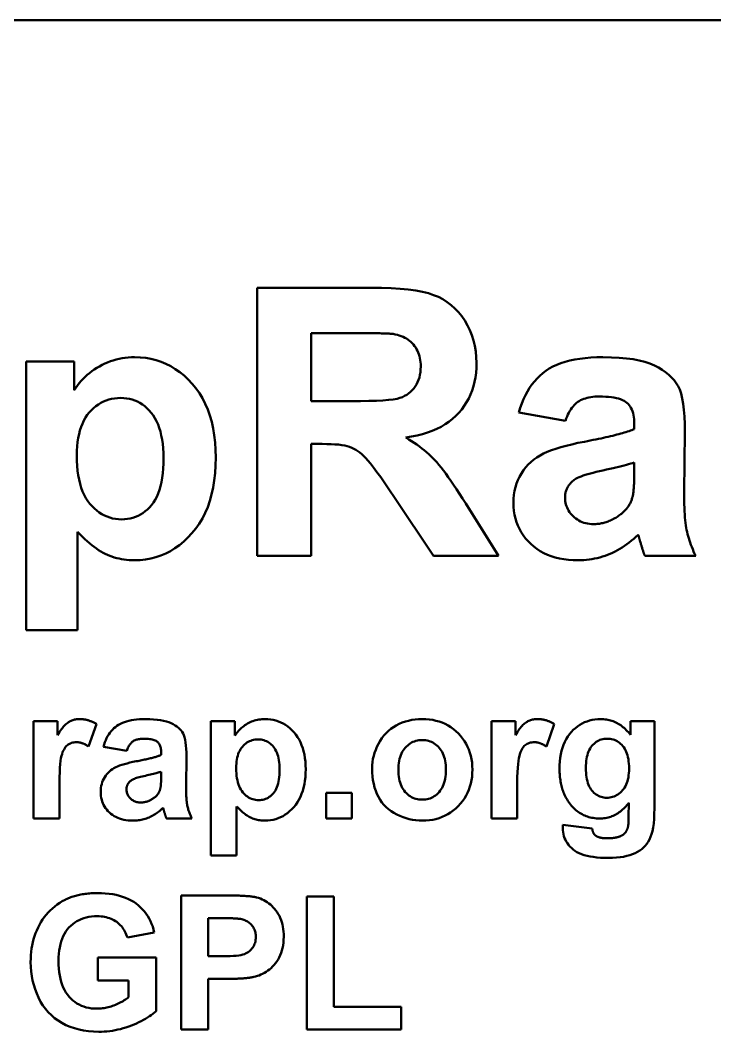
# Model space of a CAD drawing. Header units: millimetres. Extents: x -70 to 310, y -13 to 367.
# Drawn here: x 12.29 to 28.09, y 344.21 to 367.21 of the extents above; entities that cross this region are included whole.
import ezdxf

# ---------------------------------------------------------------- set-up
doc = ezdxf.new("R2010")
doc.units = ezdxf.units.MM
doc.layers.add('Visible (ISO)', color=7, linetype='Continuous', lineweight=50)

msp = doc.modelspace()

# ---------------------------------------------------------------- linework, layer by layer
at = {"layer": 'Visible (ISO)'}
for p, q in [((-49.588, 367.213), (288.755, 367.213)), ((17.675, 361.13), (20.269, 361.13)), ((17.675, 355.03), (17.675, 361.13)), ((19.87, 360.097), (18.907, 360.097)), ((18.907, 360.097), (18.907, 358.549)), ((12.421, 353.346), (12.421, 359.451)), ((12.421, 359.451), (13.514, 359.451)), ((13.514, 359.451), (13.514, 358.8)), ((18.907, 358.549), (19.818, 358.549)), ((24.691, 358.103), (23.631, 358.293)), ((26.258, 357.917), (26.258, 358.033)), ((27.411, 357.847), (27.392, 356.48)), ((18.907, 357.577), (18.907, 355.03)), ((19.158, 357.577), (18.907, 357.577)), ((26.258, 356.922), (26.258, 357.154)), ((21.692, 355.03), (20.804, 356.359)), ((22.422, 356.22), (23.166, 355.03)), ((13.593, 355.578), (13.593, 353.346)), ((18.907, 355.03), (17.675, 355.03)), ((23.166, 355.03), (21.692, 355.03)), ((27.657, 355.03), (26.5, 355.03)), ((13.593, 353.346), (12.421, 353.346)), ((12.591, 351.271), (13.135, 351.271)), ((12.591, 349.06), (12.591, 351.271)), ((13.135, 351.271), (13.135, 350.957)), ((16.624, 348.219), (16.624, 351.271)), ((16.624, 351.271), (17.171, 351.271)), ((17.171, 351.271), (17.171, 350.946)), ((23.008, 351.271), (23.552, 351.271)), ((23.008, 349.06), (23.008, 351.271)), ((23.552, 351.271), (23.552, 350.957)), ((26.169, 351.271), (26.716, 351.271)), ((26.169, 350.962), (26.169, 351.271)), ((26.716, 351.271), (26.716, 349.288)), ((14.021, 351.208), (13.842, 350.699)), ((24.438, 351.208), (24.259, 350.699)), ((14.709, 350.597), (14.179, 350.692)), ((15.492, 350.504), (15.492, 350.562)), ((16.069, 350.469), (16.059, 349.786)), ((15.492, 350.007), (15.492, 350.123)), ((13.177, 349.742), (13.177, 349.06)), ((23.594, 349.742), (23.594, 349.06)), ((19.244, 349.646), (19.83, 349.646)), ((19.244, 349.06), (19.244, 349.646)), ((19.83, 349.646), (19.83, 349.06)), ((17.21, 349.335), (17.21, 348.219)), ((26.13, 349.095), (26.132, 349.418)), ((13.177, 349.06), (12.591, 349.06)), ((16.192, 349.06), (15.613, 349.06)), ((19.83, 349.06), (19.244, 349.06)), ((23.594, 349.06), (23.008, 349.06)), ((24.633, 348.916), (25.3, 348.835)), ((17.21, 348.219), (16.624, 348.219)), ((15.945, 347.311), (16.933, 347.311)), ((15.945, 344.261), (15.945, 347.311)), ((18.805, 347.285), (19.421, 347.285)), ((18.805, 344.261), (18.805, 347.285)), ((19.421, 347.285), (19.421, 344.777)), ((16.859, 346.795), (16.562, 346.795)), ((16.562, 346.795), (16.562, 345.927)), ((15.336, 346.464), (14.725, 346.35)), ((14.049, 345.895), (15.376, 345.895)), ((14.049, 345.379), (14.049, 345.895)), ((15.376, 345.895), (15.376, 344.681)), ((16.562, 345.927), (16.899, 345.927)), ((14.753, 345.379), (14.049, 345.379)), ((14.753, 344.993), (14.753, 345.379)), ((16.562, 345.411), (16.562, 344.261)), ((16.964, 345.411), (16.562, 345.411)), ((19.421, 344.777), (20.953, 344.777)), ((20.953, 344.777), (20.953, 344.261)), ((16.562, 344.261), (15.945, 344.261)), ((20.953, 344.261), (18.805, 344.261))]:
    msp.add_line(p, q, dxfattribs=at)
at = {"layer": 'Visible (ISO)', "flags": 128}
for points in [[(20.269, 361.13), (20.506, 361.127), (20.726, 361.119), (20.929, 361.106), (21.116, 361.088), (21.285, 361.065), (21.438, 361.037), (21.573, 361.003), (21.692, 360.964), (21.8, 360.919), (21.902, 360.866), (21.999, 360.805), (22.09, 360.736), (22.176, 360.659), (22.257, 360.574), (22.332, 360.482), (22.401, 360.381), (22.464, 360.274), (22.518, 360.164), (22.564, 360.049), (22.602, 359.931), (22.631, 359.809), (22.652, 359.683), (22.664, 359.553), (22.669, 359.419)], [(20.772, 360.079), (20.758, 360.08), (20.742, 360.082), (20.724, 360.083), (20.704, 360.084), (20.682, 360.086), (20.658, 360.087), (20.631, 360.088), (20.603, 360.089), (20.573, 360.09), (20.54, 360.091), (20.506, 360.092), (20.469, 360.093), (20.431, 360.093), (20.39, 360.094), (20.347, 360.095), (20.302, 360.095), (20.256, 360.096), (20.207, 360.096), (20.156, 360.097), (20.103, 360.097), (20.047, 360.097), (19.99, 360.097), (19.931, 360.097), (19.87, 360.097)], [(21.399, 359.34), (21.398, 359.39), (21.395, 359.439), (21.389, 359.486), (21.381, 359.531), (21.371, 359.575), (21.358, 359.617), (21.343, 359.658), (21.326, 359.697), (21.306, 359.734), (21.285, 359.77), (21.261, 359.804), (21.234, 359.837), (21.206, 359.868), (21.175, 359.897), (21.143, 359.924), (21.109, 359.949), (21.074, 359.972), (21.036, 359.993), (20.997, 360.012), (20.955, 360.029), (20.912, 360.044), (20.867, 360.058), (20.82, 360.069), (20.772, 360.079)], [(13.514, 358.8), (13.551, 358.855), (13.589, 358.908), (13.63, 358.96), (13.673, 359.009), (13.718, 359.057), (13.764, 359.103), (13.813, 359.147), (13.864, 359.19), (13.917, 359.23), (13.972, 359.269), (14.029, 359.306), (14.088, 359.342), (14.149, 359.375), (14.21, 359.405), (14.273, 359.432), (14.337, 359.457), (14.402, 359.478), (14.469, 359.497), (14.536, 359.513), (14.605, 359.526), (14.674, 359.536), (14.745, 359.543), (14.817, 359.547), (14.89, 359.549)], [(14.89, 359.549), (15.017, 359.545), (15.141, 359.532), (15.261, 359.511), (15.379, 359.482), (15.492, 359.444), (15.603, 359.398), (15.711, 359.344), (15.815, 359.281), (15.916, 359.21), (16.013, 359.131), (16.108, 359.043), (16.199, 358.947), (16.285, 358.843), (16.363, 358.733), (16.434, 358.616), (16.497, 358.492), (16.553, 358.362), (16.602, 358.225), (16.643, 358.082), (16.676, 357.932), (16.702, 357.775), (16.721, 357.612), (16.732, 357.442), (16.736, 357.266)], [(23.631, 358.293), (23.663, 358.398), (23.698, 358.498), (23.738, 358.593), (23.78, 358.684), (23.826, 358.77), (23.876, 358.851), (23.929, 358.928), (23.986, 359), (24.047, 359.068), (24.111, 359.13), (24.178, 359.188), (24.249, 359.242), (24.325, 359.291), (24.407, 359.336), (24.494, 359.376), (24.588, 359.412), (24.687, 359.444), (24.792, 359.472), (24.903, 359.495), (25.02, 359.515), (25.143, 359.53), (25.272, 359.54), (25.406, 359.547), (25.546, 359.549)], [(25.546, 359.549), (25.737, 359.546), (25.914, 359.537), (26.079, 359.523), (26.232, 359.502), (26.372, 359.476), (26.499, 359.444), (26.614, 359.406), (26.716, 359.363), (26.808, 359.315), (26.893, 359.264), (26.971, 359.21), (27.042, 359.152), (27.106, 359.092), (27.163, 359.029), (27.213, 358.963), (27.255, 358.893), (27.292, 358.815), (27.323, 358.721), (27.35, 358.613), (27.372, 358.49), (27.389, 358.352), (27.401, 358.198), (27.408, 358.03), (27.411, 357.847)], [(19.818, 358.549), (20.03, 358.55), (20.221, 358.554), (20.391, 358.56), (20.54, 358.568), (20.668, 358.578), (20.775, 358.591), (20.862, 358.606), (20.927, 358.624), (20.981, 358.644), (21.032, 358.668), (21.08, 358.695), (21.124, 358.725), (21.166, 358.759), (21.205, 358.797), (21.241, 358.837), (21.274, 358.882), (21.303, 358.929), (21.329, 358.979), (21.35, 359.032), (21.368, 359.088), (21.382, 359.147), (21.391, 359.208), (21.397, 359.272), (21.399, 359.34)], [(22.669, 359.419), (22.666, 359.306), (22.657, 359.197), (22.643, 359.092), (22.624, 358.989), (22.599, 358.89), (22.568, 358.794), (22.532, 358.701), (22.49, 358.612), (22.442, 358.525), (22.389, 358.443), (22.331, 358.363), (22.266, 358.286), (22.197, 358.214), (22.121, 358.146), (22.04, 358.083), (21.954, 358.024), (21.861, 357.97), (21.764, 357.921), (21.66, 357.876), (21.551, 357.836), (21.437, 357.8), (21.317, 357.77), (21.191, 357.743), (21.06, 357.722)], [(25.463, 358.656), (25.412, 358.655), (25.363, 358.653), (25.315, 358.648), (25.27, 358.642), (25.227, 358.635), (25.185, 358.625), (25.145, 358.614), (25.107, 358.601), (25.071, 358.587), (25.037, 358.57), (25.005, 358.553), (24.975, 358.533), (24.946, 358.511), (24.918, 358.487), (24.891, 358.46), (24.865, 358.43), (24.839, 358.398), (24.815, 358.364), (24.792, 358.327), (24.77, 358.287), (24.749, 358.245), (24.729, 358.2), (24.709, 358.153), (24.691, 358.103)], [(26.258, 358.033), (26.257, 358.088), (26.253, 358.139), (26.247, 358.188), (26.239, 358.235), (26.229, 358.279), (26.216, 358.32), (26.201, 358.359), (26.183, 358.395), (26.164, 358.428), (26.142, 358.459), (26.117, 358.487), (26.09, 358.512), (26.061, 358.535), (26.027, 358.556), (25.988, 358.575), (25.946, 358.592), (25.9, 358.607), (25.85, 358.62), (25.796, 358.631), (25.737, 358.64), (25.675, 358.647), (25.608, 358.652), (25.537, 358.655), (25.463, 358.656)], [(14.574, 358.624), (14.503, 358.621), (14.434, 358.614), (14.367, 358.603), (14.302, 358.587), (14.239, 358.566), (14.179, 358.541), (14.12, 358.511), (14.064, 358.477), (14.009, 358.438), (13.957, 358.394), (13.906, 358.346), (13.858, 358.293), (13.813, 358.236), (13.771, 358.175), (13.734, 358.109), (13.7, 358.038), (13.671, 357.963), (13.645, 357.884), (13.624, 357.801), (13.606, 357.713), (13.592, 357.62), (13.582, 357.524), (13.576, 357.423), (13.574, 357.317)], [(15.546, 357.257), (15.544, 357.37), (15.538, 357.478), (15.528, 357.581), (15.515, 357.679), (15.497, 357.772), (15.476, 357.86), (15.451, 357.944), (15.422, 358.022), (15.389, 358.096), (15.352, 358.164), (15.311, 358.228), (15.267, 358.286), (15.219, 358.34), (15.17, 358.389), (15.119, 358.434), (15.066, 358.474), (15.011, 358.509), (14.954, 358.539), (14.895, 358.565), (14.835, 358.586), (14.772, 358.602), (14.708, 358.614), (14.642, 358.621), (14.574, 358.624)], [(21.06, 357.722), (21.125, 357.682), (21.189, 357.643), (21.251, 357.602), (21.311, 357.561), (21.369, 357.52), (21.425, 357.477), (21.479, 357.434), (21.531, 357.391), (21.581, 357.347), (21.629, 357.302), (21.676, 357.256), (21.72, 357.21), (21.765, 357.161), (21.812, 357.105), (21.862, 357.044), (21.914, 356.976), (21.968, 356.903), (22.026, 356.823), (22.085, 356.737), (22.148, 356.646), (22.213, 356.548), (22.28, 356.445), (22.35, 356.335), (22.422, 356.22)], [(25.123, 357.629), (25.191, 357.641), (25.256, 357.654), (25.32, 357.667), (25.382, 357.679), (25.443, 357.692), (25.501, 357.704), (25.558, 357.716), (25.613, 357.729), (25.666, 357.741), (25.718, 357.753), (25.768, 357.765), (25.816, 357.777), (25.863, 357.789), (25.907, 357.801), (25.95, 357.813), (25.991, 357.825), (26.031, 357.837), (26.068, 357.848), (26.104, 357.86), (26.138, 357.871), (26.171, 357.883), (26.202, 357.894), (26.231, 357.906), (26.258, 357.917)], [(20.804, 356.359), (20.689, 356.529), (20.584, 356.682), (20.488, 356.819), (20.401, 356.939), (20.324, 357.043), (20.257, 357.131), (20.199, 357.202), (20.151, 357.257), (20.107, 357.301), (20.062, 357.342), (20.017, 357.379), (19.971, 357.413), (19.925, 357.443), (19.878, 357.469), (19.83, 357.491), (19.781, 357.51), (19.729, 357.526), (19.669, 357.539), (19.602, 357.551), (19.528, 357.561), (19.446, 357.568), (19.358, 357.573), (19.262, 357.576), (19.158, 357.577)], [(23.51, 356.238), (23.513, 356.331), (23.521, 356.421), (23.535, 356.509), (23.555, 356.594), (23.58, 356.676), (23.611, 356.756), (23.647, 356.833), (23.689, 356.908), (23.736, 356.979), (23.788, 357.046), (23.844, 357.108), (23.904, 357.166), (23.969, 357.22), (24.039, 357.27), (24.113, 357.315), (24.191, 357.357), (24.276, 357.395), (24.371, 357.432), (24.474, 357.468), (24.586, 357.502), (24.707, 357.536), (24.837, 357.568), (24.976, 357.599), (25.123, 357.629)], [(13.574, 357.317), (13.576, 357.196), (13.583, 357.08), (13.593, 356.969), (13.607, 356.864), (13.626, 356.765), (13.649, 356.67), (13.676, 356.581), (13.707, 356.498), (13.742, 356.42), (13.781, 356.347), (13.824, 356.279), (13.872, 356.217), (13.922, 356.161), (13.975, 356.109), (14.028, 356.062), (14.084, 356.02), (14.142, 355.983), (14.201, 355.951), (14.262, 355.924), (14.324, 355.901), (14.389, 355.884), (14.455, 355.872), (14.523, 355.864), (14.593, 355.862)], [(14.593, 355.862), (14.66, 355.864), (14.725, 355.871), (14.789, 355.882), (14.85, 355.898), (14.91, 355.918), (14.967, 355.943), (15.023, 355.973), (15.077, 356.006), (15.129, 356.045), (15.179, 356.088), (15.227, 356.135), (15.274, 356.187), (15.317, 356.244), (15.357, 356.307), (15.393, 356.376), (15.425, 356.451), (15.453, 356.531), (15.478, 356.617), (15.498, 356.709), (15.515, 356.807), (15.529, 356.911), (15.538, 357.02), (15.544, 357.136), (15.546, 357.257)], [(16.736, 357.266), (16.732, 357.085), (16.721, 356.911), (16.702, 356.743), (16.676, 356.583), (16.642, 356.429), (16.6, 356.283), (16.552, 356.143), (16.495, 356.01), (16.431, 355.883), (16.36, 355.764), (16.281, 355.651), (16.194, 355.546), (16.102, 355.448), (16.007, 355.358), (15.909, 355.277), (15.808, 355.205), (15.704, 355.141), (15.596, 355.085), (15.486, 355.038), (15.372, 355), (15.255, 354.97), (15.135, 354.949), (15.012, 354.936), (14.885, 354.932)], [(26.258, 357.154), (26.219, 357.142), (26.176, 357.129), (26.13, 357.115), (26.08, 357.101), (26.026, 357.087), (25.968, 357.072), (25.907, 357.057), (25.842, 357.042), (25.774, 357.026), (25.702, 357.009), (25.626, 356.993), (25.546, 356.975), (25.467, 356.958), (25.393, 356.941), (25.324, 356.923), (25.259, 356.906), (25.199, 356.889), (25.143, 356.872), (25.092, 356.856), (25.046, 356.839), (25.005, 356.822), (24.969, 356.806), (24.937, 356.789), (24.91, 356.773)], [(26.211, 356.35), (26.215, 356.363), (26.219, 356.377), (26.222, 356.391), (26.226, 356.407), (26.229, 356.424), (26.232, 356.441), (26.235, 356.46), (26.237, 356.48), (26.24, 356.5), (26.242, 356.522), (26.244, 356.544), (26.246, 356.567), (26.248, 356.592), (26.25, 356.617), (26.251, 356.643), (26.253, 356.67), (26.254, 356.698), (26.255, 356.727), (26.256, 356.757), (26.257, 356.788), (26.257, 356.82), (26.258, 356.853), (26.258, 356.887), (26.258, 356.922)], [(24.91, 356.773), (24.891, 356.759), (24.873, 356.745), (24.856, 356.731), (24.84, 356.716), (24.824, 356.701), (24.81, 356.686), (24.796, 356.671), (24.783, 356.655), (24.771, 356.639), (24.759, 356.622), (24.749, 356.605), (24.739, 356.588), (24.73, 356.571), (24.721, 356.553), (24.714, 356.535), (24.707, 356.517), (24.701, 356.498), (24.696, 356.479), (24.692, 356.46), (24.688, 356.44), (24.685, 356.421), (24.683, 356.4), (24.682, 356.38), (24.682, 356.359)], [(24.682, 356.359), (24.683, 356.319), (24.687, 356.279), (24.693, 356.24), (24.702, 356.202), (24.714, 356.166), (24.728, 356.13), (24.744, 356.095), (24.763, 356.061), (24.785, 356.028), (24.809, 355.995), (24.836, 355.964), (24.865, 355.934), (24.897, 355.905), (24.929, 355.879), (24.963, 355.856), (24.999, 355.834), (25.036, 355.816), (25.074, 355.8), (25.114, 355.786), (25.155, 355.775), (25.197, 355.766), (25.241, 355.76), (25.286, 355.756), (25.333, 355.755)], [(25.932, 355.964), (25.95, 355.977), (25.967, 355.991), (25.984, 356.005), (26, 356.019), (26.015, 356.033), (26.03, 356.047), (26.044, 356.062), (26.058, 356.077), (26.072, 356.092), (26.085, 356.108), (26.097, 356.124), (26.109, 356.14), (26.12, 356.156), (26.131, 356.172), (26.142, 356.189), (26.151, 356.206), (26.161, 356.223), (26.169, 356.24), (26.178, 356.258), (26.186, 356.276), (26.193, 356.294), (26.199, 356.312), (26.206, 356.331), (26.211, 356.35)], [(27.392, 356.48), (27.393, 356.385), (27.394, 356.295), (27.396, 356.209), (27.398, 356.127), (27.402, 356.049), (27.406, 355.975), (27.411, 355.906), (27.417, 355.841), (27.424, 355.78), (27.431, 355.723), (27.439, 355.671), (27.448, 355.622), (27.458, 355.576), (27.469, 355.529), (27.482, 355.482), (27.496, 355.434), (27.512, 355.385), (27.528, 355.336), (27.546, 355.286), (27.566, 355.236), (27.587, 355.185), (27.609, 355.134), (27.632, 355.082), (27.657, 355.03)], [(24.979, 354.932), (24.867, 354.934), (24.759, 354.942), (24.656, 354.955), (24.556, 354.973), (24.46, 354.996), (24.368, 355.024), (24.281, 355.058), (24.197, 355.096), (24.118, 355.14), (24.042, 355.189), (23.97, 355.242), (23.903, 355.302), (23.84, 355.365), (23.783, 355.43), (23.731, 355.499), (23.685, 355.57), (23.644, 355.644), (23.608, 355.721), (23.578, 355.8), (23.554, 355.882), (23.535, 355.967), (23.521, 356.055), (23.513, 356.145), (23.51, 356.238)], [(25.333, 355.755), (25.359, 355.755), (25.385, 355.756), (25.411, 355.758), (25.437, 355.761), (25.463, 355.764), (25.489, 355.768), (25.514, 355.773), (25.54, 355.778), (25.565, 355.784), (25.59, 355.791), (25.616, 355.799), (25.641, 355.807), (25.666, 355.816), (25.69, 355.826), (25.715, 355.837), (25.74, 355.848), (25.764, 355.86), (25.789, 355.873), (25.813, 355.886), (25.837, 355.9), (25.861, 355.915), (25.885, 355.931), (25.909, 355.947), (25.932, 355.964)], [(14.885, 354.932), (14.825, 354.933), (14.765, 354.936), (14.706, 354.941), (14.648, 354.948), (14.591, 354.957), (14.536, 354.969), (14.481, 354.982), (14.427, 354.997), (14.374, 355.014), (14.322, 355.034), (14.271, 355.055), (14.221, 355.078), (14.171, 355.104), (14.12, 355.133), (14.07, 355.165), (14.019, 355.199), (13.967, 355.236), (13.915, 355.277), (13.862, 355.32), (13.809, 355.366), (13.756, 355.414), (13.702, 355.466), (13.648, 355.521), (13.593, 355.578)], [(26.346, 355.513), (26.296, 355.466), (26.246, 355.421), (26.195, 355.378), (26.143, 355.337), (26.091, 355.297), (26.038, 355.26), (25.984, 355.225), (25.93, 355.192), (25.875, 355.16), (25.82, 355.131), (25.764, 355.104), (25.707, 355.078), (25.65, 355.055), (25.592, 355.034), (25.533, 355.014), (25.474, 354.997), (25.414, 354.982), (25.354, 354.969), (25.293, 354.957), (25.232, 354.948), (25.169, 354.941), (25.107, 354.936), (25.043, 354.933), (24.979, 354.932)], [(26.388, 355.374), (26.386, 355.382), (26.383, 355.391), (26.381, 355.399), (26.379, 355.407), (26.377, 355.415), (26.375, 355.422), (26.373, 355.43), (26.371, 355.437), (26.369, 355.443), (26.367, 355.45), (26.365, 355.456), (26.364, 355.462), (26.362, 355.468), (26.36, 355.473), (26.359, 355.478), (26.357, 355.483), (26.355, 355.488), (26.354, 355.492), (26.353, 355.496), (26.351, 355.5), (26.35, 355.504), (26.349, 355.507), (26.347, 355.51), (26.346, 355.513)], [(26.5, 355.03), (26.496, 355.039), (26.492, 355.05), (26.488, 355.06), (26.484, 355.071), (26.479, 355.083), (26.475, 355.095), (26.471, 355.107), (26.467, 355.119), (26.462, 355.132), (26.458, 355.146), (26.453, 355.16), (26.448, 355.174), (26.444, 355.188), (26.439, 355.203), (26.434, 355.218), (26.429, 355.234), (26.424, 355.25), (26.419, 355.267), (26.414, 355.283), (26.409, 355.301), (26.404, 355.318), (26.399, 355.336), (26.393, 355.355), (26.388, 355.374)], [(13.135, 350.957), (13.158, 350.993), (13.181, 351.027), (13.203, 351.059), (13.225, 351.089), (13.246, 351.117), (13.267, 351.142), (13.288, 351.166), (13.308, 351.187), (13.328, 351.206), (13.347, 351.223), (13.366, 351.238), (13.385, 351.25), (13.403, 351.261), (13.423, 351.272), (13.442, 351.281), (13.462, 351.289), (13.482, 351.296), (13.503, 351.303), (13.524, 351.308), (13.546, 351.312), (13.568, 351.316), (13.591, 351.318), (13.614, 351.32), (13.637, 351.32)], [(13.637, 351.32), (13.654, 351.32), (13.67, 351.319), (13.687, 351.318), (13.703, 351.317), (13.72, 351.315), (13.736, 351.313), (13.752, 351.311), (13.769, 351.308), (13.785, 351.304), (13.801, 351.301), (13.817, 351.297), (13.833, 351.292), (13.849, 351.287), (13.865, 351.282), (13.881, 351.276), (13.896, 351.27), (13.912, 351.264), (13.928, 351.257), (13.943, 351.25), (13.959, 351.243), (13.974, 351.235), (13.99, 351.226), (14.005, 351.218), (14.021, 351.208)], [(14.179, 350.692), (14.195, 350.745), (14.212, 350.795), (14.232, 350.842), (14.253, 350.888), (14.276, 350.931), (14.301, 350.971), (14.328, 351.01), (14.356, 351.046), (14.387, 351.079), (14.419, 351.111), (14.452, 351.14), (14.488, 351.167), (14.526, 351.191), (14.567, 351.213), (14.61, 351.234), (14.657, 351.252), (14.707, 351.268), (14.759, 351.282), (14.815, 351.293), (14.873, 351.303), (14.935, 351.31), (14.999, 351.316), (15.066, 351.319), (15.136, 351.32)], [(15.136, 351.32), (15.232, 351.319), (15.32, 351.314), (15.403, 351.307), (15.479, 351.297), (15.549, 351.284), (15.613, 351.268), (15.67, 351.249), (15.721, 351.227), (15.767, 351.203), (15.81, 351.177), (15.849, 351.15), (15.884, 351.122), (15.916, 351.092), (15.945, 351.06), (15.97, 351.027), (15.991, 350.992), (16.009, 350.953), (16.025, 350.906), (16.038, 350.852), (16.049, 350.791), (16.058, 350.721), (16.064, 350.645), (16.067, 350.561), (16.069, 350.469)], [(17.171, 350.946), (17.189, 350.973), (17.208, 351), (17.229, 351.025), (17.25, 351.05), (17.272, 351.074), (17.296, 351.097), (17.32, 351.119), (17.346, 351.14), (17.372, 351.161), (17.4, 351.18), (17.428, 351.199), (17.458, 351.217), (17.488, 351.233), (17.519, 351.248), (17.55, 351.262), (17.582, 351.274), (17.615, 351.285), (17.648, 351.294), (17.682, 351.302), (17.716, 351.308), (17.751, 351.314), (17.786, 351.317), (17.822, 351.319), (17.859, 351.32)], [(17.859, 351.32), (17.922, 351.318), (17.984, 351.312), (18.044, 351.301), (18.103, 351.287), (18.16, 351.268), (18.215, 351.245), (18.269, 351.218), (18.321, 351.186), (18.372, 351.151), (18.42, 351.111), (18.468, 351.067), (18.513, 351.019), (18.556, 350.967), (18.595, 350.912), (18.631, 350.854), (18.662, 350.792), (18.69, 350.727), (18.714, 350.658), (18.735, 350.587), (18.752, 350.512), (18.765, 350.433), (18.774, 350.352), (18.78, 350.267), (18.782, 350.179)], [(20.293, 350.197), (20.295, 350.27), (20.302, 350.341), (20.313, 350.413), (20.329, 350.483), (20.349, 350.554), (20.374, 350.623), (20.403, 350.692), (20.437, 350.761), (20.475, 350.827), (20.516, 350.889), (20.562, 350.947), (20.611, 351.002), (20.663, 351.052), (20.72, 351.097), (20.78, 351.139), (20.844, 351.177), (20.91, 351.211), (20.979, 351.24), (21.049, 351.264), (21.122, 351.284), (21.196, 351.3), (21.273, 351.311), (21.351, 351.318), (21.432, 351.32)], [(21.432, 351.32), (21.514, 351.318), (21.594, 351.311), (21.671, 351.3), (21.746, 351.284), (21.819, 351.263), (21.889, 351.239), (21.956, 351.209), (22.021, 351.175), (22.083, 351.137), (22.143, 351.094), (22.2, 351.047), (22.255, 350.995), (22.306, 350.939), (22.353, 350.881), (22.395, 350.821), (22.433, 350.758), (22.466, 350.693), (22.495, 350.626), (22.52, 350.556), (22.54, 350.484), (22.555, 350.41), (22.567, 350.333), (22.573, 350.253), (22.576, 350.172)], [(23.552, 350.957), (23.575, 350.993), (23.598, 351.027), (23.62, 351.059), (23.642, 351.089), (23.663, 351.117), (23.684, 351.142), (23.705, 351.166), (23.725, 351.187), (23.745, 351.206), (23.764, 351.223), (23.783, 351.238), (23.802, 351.25), (23.82, 351.261), (23.839, 351.272), (23.859, 351.281), (23.879, 351.289), (23.899, 351.296), (23.92, 351.303), (23.941, 351.308), (23.963, 351.312), (23.985, 351.316), (24.008, 351.318), (24.031, 351.32), (24.054, 351.32)], [(24.054, 351.32), (24.071, 351.32), (24.087, 351.319), (24.104, 351.318), (24.12, 351.317), (24.137, 351.315), (24.153, 351.313), (24.169, 351.311), (24.185, 351.308), (24.202, 351.304), (24.218, 351.301), (24.234, 351.297), (24.25, 351.292), (24.266, 351.287), (24.282, 351.282), (24.298, 351.276), (24.313, 351.27), (24.329, 351.264), (24.345, 351.257), (24.36, 351.25), (24.376, 351.243), (24.391, 351.235), (24.407, 351.226), (24.422, 351.218), (24.438, 351.208)], [(24.558, 350.179), (24.56, 350.269), (24.566, 350.356), (24.575, 350.44), (24.588, 350.52), (24.605, 350.596), (24.625, 350.669), (24.649, 350.737), (24.677, 350.803), (24.709, 350.864), (24.744, 350.922), (24.783, 350.976), (24.826, 351.027), (24.871, 351.074), (24.919, 351.117), (24.968, 351.155), (25.019, 351.19), (25.072, 351.22), (25.126, 351.247), (25.183, 351.269), (25.241, 351.287), (25.301, 351.302), (25.363, 351.312), (25.427, 351.318), (25.493, 351.32)], [(25.493, 351.32), (25.527, 351.319), (25.56, 351.318), (25.593, 351.314), (25.625, 351.31), (25.657, 351.304), (25.689, 351.298), (25.72, 351.29), (25.75, 351.28), (25.78, 351.27), (25.809, 351.258), (25.838, 351.245), (25.867, 351.23), (25.895, 351.215), (25.922, 351.198), (25.949, 351.18), (25.976, 351.161), (26.001, 351.14), (26.027, 351.119), (26.052, 351.096), (26.076, 351.071), (26.1, 351.046), (26.124, 351.019), (26.147, 350.991), (26.169, 350.962)], [(15.095, 350.874), (15.069, 350.873), (15.045, 350.872), (15.021, 350.87), (14.998, 350.867), (14.977, 350.863), (14.956, 350.858), (14.936, 350.853), (14.917, 350.846), (14.899, 350.839), (14.882, 350.831), (14.866, 350.822), (14.851, 350.812), (14.836, 350.801), (14.822, 350.789), (14.809, 350.776), (14.796, 350.761), (14.783, 350.745), (14.771, 350.727), (14.759, 350.709), (14.748, 350.689), (14.738, 350.668), (14.728, 350.646), (14.718, 350.622), (14.709, 350.597)], [(15.492, 350.562), (15.492, 350.589), (15.49, 350.615), (15.487, 350.64), (15.483, 350.663), (15.478, 350.685), (15.471, 350.706), (15.464, 350.725), (15.455, 350.743), (15.445, 350.76), (15.434, 350.775), (15.422, 350.789), (15.408, 350.802), (15.394, 350.813), (15.377, 350.824), (15.357, 350.833), (15.336, 350.842), (15.313, 350.849), (15.288, 350.856), (15.261, 350.861), (15.232, 350.866), (15.201, 350.869), (15.167, 350.872), (15.132, 350.873), (15.095, 350.874)], [(17.701, 350.857), (17.665, 350.856), (17.631, 350.853), (17.597, 350.847), (17.565, 350.839), (17.533, 350.829), (17.503, 350.816), (17.474, 350.801), (17.445, 350.784), (17.418, 350.765), (17.392, 350.743), (17.367, 350.719), (17.343, 350.692), (17.32, 350.664), (17.299, 350.633), (17.281, 350.6), (17.264, 350.565), (17.249, 350.527), (17.236, 350.488), (17.225, 350.446), (17.217, 350.402), (17.21, 350.356), (17.205, 350.307), (17.202, 350.257), (17.201, 350.204)], [(18.186, 350.174), (18.186, 350.23), (18.183, 350.284), (18.178, 350.336), (18.171, 350.385), (18.162, 350.432), (18.152, 350.476), (18.139, 350.518), (18.124, 350.557), (18.108, 350.593), (18.09, 350.628), (18.069, 350.66), (18.047, 350.689), (18.023, 350.716), (17.999, 350.74), (17.973, 350.763), (17.947, 350.782), (17.919, 350.8), (17.891, 350.815), (17.861, 350.828), (17.831, 350.839), (17.8, 350.847), (17.768, 350.853), (17.735, 350.856), (17.701, 350.857)], [(21.434, 350.843), (21.396, 350.842), (21.359, 350.839), (21.324, 350.833), (21.289, 350.824), (21.255, 350.813), (21.223, 350.8), (21.191, 350.784), (21.16, 350.766), (21.131, 350.745), (21.102, 350.722), (21.075, 350.697), (21.048, 350.669), (21.023, 350.639), (21.001, 350.607), (20.98, 350.572), (20.962, 350.536), (20.945, 350.497), (20.931, 350.456), (20.919, 350.413), (20.91, 350.368), (20.902, 350.321), (20.897, 350.272), (20.894, 350.221), (20.892, 350.167)], [(21.973, 350.169), (21.972, 350.222), (21.969, 350.274), (21.964, 350.323), (21.956, 350.369), (21.947, 350.414), (21.935, 350.457), (21.921, 350.498), (21.905, 350.536), (21.886, 350.572), (21.866, 350.607), (21.844, 350.639), (21.819, 350.669), (21.793, 350.697), (21.765, 350.722), (21.737, 350.745), (21.707, 350.766), (21.677, 350.784), (21.645, 350.8), (21.613, 350.813), (21.579, 350.824), (21.544, 350.833), (21.509, 350.839), (21.472, 350.842), (21.434, 350.843)], [(25.639, 350.874), (25.605, 350.873), (25.572, 350.869), (25.539, 350.863), (25.508, 350.855), (25.478, 350.845), (25.449, 350.833), (25.42, 350.818), (25.393, 350.801), (25.367, 350.781), (25.342, 350.76), (25.317, 350.736), (25.294, 350.71), (25.273, 350.681), (25.253, 350.65), (25.235, 350.617), (25.219, 350.582), (25.205, 350.544), (25.192, 350.503), (25.182, 350.46), (25.173, 350.415), (25.167, 350.368), (25.162, 350.318), (25.159, 350.266), (25.158, 350.211)], [(26.139, 350.197), (26.138, 350.253), (26.135, 350.307), (26.13, 350.358), (26.124, 350.407), (26.115, 350.453), (26.104, 350.497), (26.091, 350.538), (26.076, 350.577), (26.06, 350.613), (26.041, 350.647), (26.02, 350.679), (25.997, 350.707), (25.973, 350.734), (25.948, 350.758), (25.922, 350.78), (25.895, 350.8), (25.866, 350.817), (25.837, 350.832), (25.807, 350.845), (25.775, 350.855), (25.743, 350.863), (25.709, 350.869), (25.675, 350.873), (25.639, 350.874)], [(13.567, 350.795), (13.537, 350.794), (13.508, 350.79), (13.48, 350.785), (13.454, 350.778), (13.428, 350.768), (13.404, 350.757), (13.381, 350.743), (13.359, 350.727), (13.339, 350.709), (13.319, 350.687), (13.301, 350.661), (13.283, 350.632), (13.267, 350.6), (13.252, 350.565), (13.238, 350.526), (13.226, 350.483), (13.214, 350.433), (13.204, 350.371), (13.196, 350.296), (13.189, 350.209), (13.184, 350.111), (13.18, 350), (13.178, 349.877), (13.177, 349.742)], [(13.842, 350.699), (13.829, 350.707), (13.817, 350.715), (13.805, 350.722), (13.793, 350.728), (13.781, 350.735), (13.769, 350.741), (13.757, 350.747), (13.745, 350.752), (13.733, 350.757), (13.722, 350.762), (13.71, 350.767), (13.699, 350.771), (13.687, 350.775), (13.676, 350.778), (13.665, 350.781), (13.654, 350.784), (13.643, 350.786), (13.632, 350.789), (13.621, 350.791), (13.61, 350.792), (13.599, 350.793), (13.588, 350.794), (13.578, 350.794), (13.567, 350.795)], [(23.984, 350.795), (23.954, 350.794), (23.925, 350.79), (23.897, 350.785), (23.871, 350.778), (23.845, 350.768), (23.821, 350.757), (23.798, 350.743), (23.776, 350.727), (23.756, 350.709), (23.736, 350.687), (23.718, 350.661), (23.7, 350.632), (23.684, 350.6), (23.669, 350.565), (23.655, 350.526), (23.643, 350.483), (23.631, 350.433), (23.621, 350.371), (23.613, 350.296), (23.606, 350.209), (23.601, 350.111), (23.597, 350), (23.594, 349.877), (23.594, 349.742)], [(24.259, 350.699), (24.246, 350.707), (24.234, 350.715), (24.222, 350.722), (24.21, 350.728), (24.198, 350.735), (24.186, 350.741), (24.174, 350.747), (24.162, 350.752), (24.15, 350.757), (24.139, 350.762), (24.127, 350.767), (24.116, 350.771), (24.104, 350.775), (24.093, 350.778), (24.082, 350.781), (24.071, 350.784), (24.059, 350.786), (24.048, 350.789), (24.038, 350.791), (24.027, 350.792), (24.016, 350.793), (24.005, 350.794), (23.995, 350.794), (23.984, 350.795)], [(14.118, 349.665), (14.12, 349.711), (14.124, 349.756), (14.131, 349.8), (14.141, 349.843), (14.153, 349.884), (14.169, 349.924), (14.187, 349.962), (14.208, 350), (14.231, 350.035), (14.257, 350.069), (14.285, 350.1), (14.315, 350.129), (14.348, 350.156), (14.383, 350.181), (14.42, 350.203), (14.459, 350.224), (14.501, 350.243), (14.549, 350.262), (14.6, 350.28), (14.656, 350.297), (14.717, 350.314), (14.782, 350.33), (14.851, 350.345), (14.925, 350.36)], [(14.925, 350.36), (14.959, 350.366), (14.991, 350.373), (15.023, 350.379), (15.054, 350.385), (15.085, 350.391), (15.114, 350.398), (15.142, 350.404), (15.17, 350.41), (15.196, 350.416), (15.222, 350.422), (15.247, 350.428), (15.271, 350.434), (15.295, 350.44), (15.317, 350.446), (15.338, 350.452), (15.359, 350.458), (15.379, 350.464), (15.397, 350.47), (15.415, 350.476), (15.433, 350.481), (15.449, 350.487), (15.464, 350.493), (15.479, 350.498), (15.492, 350.504)], [(15.492, 350.123), (15.473, 350.116), (15.451, 350.11), (15.428, 350.103), (15.403, 350.096), (15.376, 350.089), (15.347, 350.082), (15.317, 350.074), (15.284, 350.066), (15.25, 350.058), (15.214, 350.05), (15.176, 350.042), (15.136, 350.033), (15.097, 350.025), (15.06, 350.016), (15.025, 350.007), (14.993, 349.999), (14.963, 349.99), (14.935, 349.982), (14.909, 349.973), (14.886, 349.965), (14.866, 349.957), (14.848, 349.949), (14.832, 349.94), (14.818, 349.932)], [(17.201, 350.204), (17.202, 350.143), (17.205, 350.086), (17.21, 350.03), (17.217, 349.978), (17.227, 349.928), (17.238, 349.881), (17.251, 349.836), (17.267, 349.794), (17.285, 349.755), (17.304, 349.719), (17.326, 349.685), (17.35, 349.654), (17.375, 349.626), (17.401, 349.6), (17.428, 349.577), (17.456, 349.556), (17.484, 349.537), (17.514, 349.521), (17.545, 349.507), (17.576, 349.496), (17.608, 349.488), (17.641, 349.481), (17.675, 349.478), (17.71, 349.477)], [(17.71, 349.477), (17.744, 349.478), (17.776, 349.481), (17.808, 349.487), (17.839, 349.495), (17.868, 349.505), (17.897, 349.517), (17.925, 349.532), (17.952, 349.549), (17.978, 349.568), (18.003, 349.59), (18.027, 349.613), (18.05, 349.639), (18.072, 349.668), (18.092, 349.699), (18.11, 349.734), (18.126, 349.771), (18.14, 349.811), (18.152, 349.854), (18.163, 349.9), (18.171, 349.949), (18.178, 350.001), (18.183, 350.056), (18.186, 350.113), (18.186, 350.174)], [(18.782, 350.179), (18.78, 350.088), (18.774, 350.001), (18.765, 349.917), (18.752, 349.837), (18.735, 349.76), (18.714, 349.687), (18.689, 349.617), (18.661, 349.55), (18.629, 349.487), (18.594, 349.428), (18.554, 349.371), (18.511, 349.318), (18.465, 349.269), (18.417, 349.225), (18.368, 349.184), (18.318, 349.148), (18.266, 349.116), (18.212, 349.088), (18.156, 349.065), (18.1, 349.046), (18.041, 349.031), (17.981, 349.02), (17.92, 349.014), (17.856, 349.012)], [(21.436, 349.012), (21.361, 349.014), (21.286, 349.02), (21.212, 349.031), (21.139, 349.046), (21.067, 349.065), (20.996, 349.089), (20.926, 349.117), (20.856, 349.149), (20.79, 349.185), (20.727, 349.225), (20.668, 349.27), (20.614, 349.318), (20.563, 349.37), (20.517, 349.426), (20.475, 349.487), (20.437, 349.551), (20.403, 349.619), (20.374, 349.691), (20.349, 349.766), (20.329, 349.845), (20.313, 349.928), (20.302, 350.014), (20.295, 350.104), (20.293, 350.197)], [(20.892, 350.167), (20.894, 350.113), (20.897, 350.061), (20.902, 350.012), (20.91, 349.964), (20.919, 349.919), (20.931, 349.876), (20.945, 349.835), (20.962, 349.796), (20.98, 349.759), (21.001, 349.725), (21.023, 349.693), (21.048, 349.662), (21.075, 349.635), (21.102, 349.609), (21.131, 349.586), (21.16, 349.566), (21.191, 349.547), (21.223, 349.532), (21.255, 349.518), (21.289, 349.508), (21.324, 349.499), (21.359, 349.493), (21.396, 349.489), (21.434, 349.488)], [(21.434, 349.488), (21.472, 349.489), (21.509, 349.493), (21.544, 349.499), (21.579, 349.508), (21.613, 349.518), (21.645, 349.532), (21.677, 349.547), (21.707, 349.566), (21.737, 349.586), (21.765, 349.609), (21.793, 349.635), (21.819, 349.662), (21.844, 349.693), (21.866, 349.725), (21.886, 349.76), (21.905, 349.796), (21.921, 349.835), (21.935, 349.876), (21.947, 349.92), (21.956, 349.965), (21.964, 350.013), (21.969, 350.063), (21.972, 350.115), (21.973, 350.169)], [(22.576, 350.172), (22.573, 350.089), (22.567, 350.01), (22.555, 349.932), (22.539, 349.857), (22.519, 349.785), (22.494, 349.714), (22.465, 349.646), (22.431, 349.581), (22.393, 349.517), (22.35, 349.456), (22.303, 349.398), (22.251, 349.342), (22.196, 349.289), (22.139, 349.241), (22.079, 349.197), (22.017, 349.158), (21.952, 349.124), (21.885, 349.094), (21.816, 349.069), (21.745, 349.048), (21.671, 349.032), (21.595, 349.021), (21.517, 349.014), (21.436, 349.012)], [(24.763, 349.437), (24.746, 349.462), (24.73, 349.488), (24.715, 349.514), (24.701, 349.54), (24.687, 349.567), (24.674, 349.595), (24.661, 349.623), (24.649, 349.652), (24.638, 349.681), (24.628, 349.71), (24.619, 349.741), (24.61, 349.771), (24.601, 349.802), (24.594, 349.834), (24.587, 349.866), (24.581, 349.899), (24.576, 349.932), (24.571, 349.966), (24.567, 350), (24.564, 350.035), (24.562, 350.07), (24.56, 350.106), (24.559, 350.142), (24.558, 350.179)], [(25.158, 350.211), (25.159, 350.154), (25.162, 350.099), (25.167, 350.047), (25.173, 349.998), (25.182, 349.951), (25.192, 349.907), (25.205, 349.865), (25.219, 349.826), (25.235, 349.79), (25.253, 349.756), (25.273, 349.725), (25.294, 349.696), (25.317, 349.67), (25.341, 349.646), (25.366, 349.624), (25.392, 349.605), (25.419, 349.588), (25.446, 349.573), (25.475, 349.561), (25.504, 349.551), (25.534, 349.543), (25.565, 349.537), (25.597, 349.533), (25.63, 349.532)], [(25.63, 349.532), (25.665, 349.533), (25.7, 349.537), (25.733, 349.543), (25.765, 349.551), (25.797, 349.561), (25.827, 349.574), (25.857, 349.589), (25.886, 349.607), (25.914, 349.626), (25.941, 349.649), (25.967, 349.673), (25.992, 349.7), (26.015, 349.729), (26.037, 349.76), (26.056, 349.794), (26.074, 349.829), (26.089, 349.867), (26.102, 349.908), (26.114, 349.95), (26.123, 349.995), (26.13, 350.042), (26.135, 350.092), (26.138, 350.143), (26.139, 350.197)], [(14.818, 349.932), (14.809, 349.925), (14.8, 349.918), (14.791, 349.911), (14.783, 349.904), (14.775, 349.896), (14.768, 349.889), (14.761, 349.881), (14.755, 349.873), (14.749, 349.865), (14.743, 349.857), (14.738, 349.848), (14.733, 349.84), (14.728, 349.831), (14.724, 349.822), (14.72, 349.813), (14.717, 349.804), (14.714, 349.795), (14.711, 349.785), (14.709, 349.776), (14.707, 349.766), (14.706, 349.756), (14.705, 349.746), (14.704, 349.736), (14.704, 349.725)], [(15.469, 349.721), (15.471, 349.727), (15.473, 349.734), (15.474, 349.741), (15.476, 349.749), (15.478, 349.758), (15.479, 349.766), (15.481, 349.776), (15.482, 349.785), (15.483, 349.796), (15.484, 349.806), (15.485, 349.818), (15.486, 349.829), (15.487, 349.841), (15.488, 349.854), (15.489, 349.867), (15.49, 349.881), (15.49, 349.895), (15.491, 349.909), (15.491, 349.924), (15.492, 349.94), (15.492, 349.956), (15.492, 349.972), (15.492, 349.989), (15.492, 350.007)], [(14.853, 349.012), (14.797, 349.013), (14.743, 349.017), (14.691, 349.023), (14.641, 349.032), (14.593, 349.044), (14.547, 349.058), (14.504, 349.074), (14.462, 349.094), (14.422, 349.116), (14.384, 349.14), (14.348, 349.167), (14.315, 349.196), (14.283, 349.228), (14.255, 349.261), (14.229, 349.295), (14.206, 349.331), (14.185, 349.368), (14.167, 349.406), (14.152, 349.446), (14.14, 349.487), (14.131, 349.529), (14.124, 349.573), (14.12, 349.618), (14.118, 349.665)], [(14.704, 349.725), (14.705, 349.705), (14.707, 349.685), (14.71, 349.666), (14.714, 349.647), (14.72, 349.628), (14.727, 349.61), (14.735, 349.593), (14.745, 349.576), (14.756, 349.559), (14.768, 349.543), (14.781, 349.528), (14.796, 349.513), (14.812, 349.498), (14.828, 349.485), (14.845, 349.473), (14.863, 349.463), (14.881, 349.453), (14.9, 349.445), (14.92, 349.439), (14.941, 349.433), (14.962, 349.429), (14.984, 349.426), (15.006, 349.424), (15.03, 349.423)], [(15.329, 349.528), (15.338, 349.534), (15.347, 349.541), (15.355, 349.548), (15.363, 349.555), (15.371, 349.562), (15.378, 349.569), (15.385, 349.577), (15.392, 349.584), (15.399, 349.592), (15.406, 349.6), (15.412, 349.607), (15.418, 349.615), (15.423, 349.624), (15.429, 349.632), (15.434, 349.64), (15.439, 349.649), (15.444, 349.657), (15.448, 349.666), (15.452, 349.675), (15.456, 349.684), (15.46, 349.693), (15.463, 349.702), (15.466, 349.711), (15.469, 349.721)], [(16.059, 349.786), (16.06, 349.738), (16.06, 349.693), (16.061, 349.65), (16.062, 349.609), (16.064, 349.57), (16.066, 349.533), (16.069, 349.499), (16.072, 349.466), (16.075, 349.435), (16.079, 349.407), (16.083, 349.381), (16.087, 349.357), (16.092, 349.334), (16.098, 349.31), (16.104, 349.286), (16.111, 349.262), (16.119, 349.238), (16.127, 349.214), (16.136, 349.189), (16.146, 349.164), (16.157, 349.138), (16.168, 349.113), (16.179, 349.087), (16.192, 349.06)], [(15.03, 349.423), (15.043, 349.423), (15.056, 349.424), (15.069, 349.425), (15.082, 349.426), (15.095, 349.428), (15.108, 349.43), (15.12, 349.432), (15.133, 349.435), (15.146, 349.438), (15.158, 349.441), (15.171, 349.445), (15.184, 349.449), (15.196, 349.454), (15.208, 349.459), (15.221, 349.464), (15.233, 349.47), (15.245, 349.476), (15.258, 349.482), (15.27, 349.489), (15.282, 349.496), (15.294, 349.503), (15.306, 349.511), (15.318, 349.519), (15.329, 349.528)], [(25.47, 349.06), (25.433, 349.061), (25.397, 349.063), (25.361, 349.066), (25.326, 349.071), (25.292, 349.077), (25.258, 349.084), (25.225, 349.092), (25.193, 349.102), (25.161, 349.113), (25.13, 349.126), (25.1, 349.139), (25.07, 349.155), (25.041, 349.171), (25.012, 349.189), (24.984, 349.208), (24.957, 349.228), (24.931, 349.249), (24.905, 349.272), (24.88, 349.296), (24.855, 349.322), (24.831, 349.349), (24.808, 349.377), (24.785, 349.406), (24.763, 349.437)], [(15.536, 349.302), (15.511, 349.279), (15.486, 349.256), (15.461, 349.235), (15.435, 349.214), (15.409, 349.194), (15.382, 349.176), (15.355, 349.158), (15.328, 349.142), (15.301, 349.126), (15.273, 349.111), (15.245, 349.097), (15.217, 349.085), (15.188, 349.073), (15.159, 349.062), (15.13, 349.053), (15.1, 349.044), (15.07, 349.037), (15.04, 349.03), (15.01, 349.024), (14.979, 349.02), (14.948, 349.016), (14.917, 349.014), (14.885, 349.012), (14.853, 349.012)], [(15.557, 349.232), (15.556, 349.237), (15.555, 349.241), (15.554, 349.245), (15.553, 349.249), (15.552, 349.253), (15.551, 349.257), (15.55, 349.26), (15.549, 349.264), (15.548, 349.267), (15.547, 349.271), (15.546, 349.274), (15.545, 349.277), (15.544, 349.279), (15.543, 349.282), (15.543, 349.285), (15.542, 349.287), (15.541, 349.289), (15.54, 349.292), (15.54, 349.294), (15.539, 349.296), (15.538, 349.298), (15.538, 349.299), (15.537, 349.301), (15.536, 349.302)], [(15.613, 349.06), (15.611, 349.065), (15.609, 349.07), (15.607, 349.076), (15.605, 349.081), (15.603, 349.087), (15.601, 349.093), (15.599, 349.099), (15.597, 349.105), (15.594, 349.112), (15.592, 349.119), (15.59, 349.125), (15.587, 349.132), (15.585, 349.14), (15.583, 349.147), (15.58, 349.155), (15.578, 349.163), (15.575, 349.171), (15.573, 349.179), (15.57, 349.187), (15.568, 349.196), (15.565, 349.205), (15.563, 349.214), (15.56, 349.223), (15.557, 349.232)], [(17.856, 349.012), (17.826, 349.012), (17.796, 349.014), (17.767, 349.016), (17.738, 349.02), (17.709, 349.024), (17.681, 349.03), (17.654, 349.037), (17.627, 349.044), (17.601, 349.053), (17.575, 349.062), (17.549, 349.073), (17.524, 349.085), (17.499, 349.098), (17.474, 349.112), (17.449, 349.128), (17.423, 349.145), (17.397, 349.164), (17.371, 349.184), (17.345, 349.205), (17.318, 349.228), (17.292, 349.253), (17.265, 349.279), (17.238, 349.306), (17.21, 349.335)], [(26.132, 349.418), (26.11, 349.389), (26.088, 349.361), (26.064, 349.335), (26.041, 349.309), (26.017, 349.285), (25.992, 349.262), (25.967, 349.24), (25.942, 349.219), (25.916, 349.2), (25.89, 349.182), (25.863, 349.165), (25.835, 349.15), (25.807, 349.136), (25.779, 349.123), (25.75, 349.111), (25.721, 349.1), (25.691, 349.091), (25.661, 349.083), (25.63, 349.076), (25.599, 349.07), (25.568, 349.066), (25.535, 349.063), (25.503, 349.061), (25.47, 349.06)], [(26.716, 349.288), (26.714, 349.163), (26.709, 349.049), (26.7, 348.945), (26.687, 348.853), (26.671, 348.772), (26.651, 348.702), (26.628, 348.64), (26.602, 348.583), (26.573, 348.53), (26.541, 348.482), (26.507, 348.438), (26.469, 348.399), (26.428, 348.364), (26.383, 348.331), (26.333, 348.3), (26.279, 348.273), (26.221, 348.248), (26.158, 348.226), (26.09, 348.207), (26.016, 348.191), (25.937, 348.179), (25.852, 348.17), (25.761, 348.165), (25.665, 348.163)], [(26.102, 348.826), (26.104, 348.832), (26.107, 348.839), (26.109, 348.846), (26.111, 348.854), (26.112, 348.862), (26.114, 348.87), (26.116, 348.879), (26.118, 348.889), (26.119, 348.898), (26.12, 348.909), (26.122, 348.919), (26.123, 348.93), (26.124, 348.942), (26.125, 348.954), (26.126, 348.966), (26.127, 348.979), (26.128, 348.992), (26.128, 349.005), (26.129, 349.019), (26.129, 349.034), (26.13, 349.048), (26.13, 349.064), (26.13, 349.079), (26.13, 349.095)], [(24.631, 348.844), (24.631, 348.847), (24.631, 348.849), (24.631, 348.852), (24.631, 348.855), (24.631, 348.857), (24.631, 348.86), (24.631, 348.863), (24.631, 348.866), (24.631, 348.869), (24.631, 348.871), (24.631, 348.874), (24.631, 348.877), (24.631, 348.88), (24.631, 348.883), (24.631, 348.887), (24.632, 348.89), (24.632, 348.893), (24.632, 348.896), (24.632, 348.899), (24.632, 348.903), (24.632, 348.906), (24.632, 348.909), (24.633, 348.913), (24.633, 348.916)], [(25.665, 348.163), (25.574, 348.164), (25.487, 348.168), (25.404, 348.175), (25.326, 348.184), (25.253, 348.197), (25.184, 348.211), (25.12, 348.229), (25.06, 348.249), (25.005, 348.272), (24.954, 348.297), (24.908, 348.325), (24.867, 348.356), (24.829, 348.389), (24.794, 348.423), (24.763, 348.459), (24.735, 348.496), (24.711, 348.535), (24.69, 348.575), (24.672, 348.616), (24.657, 348.659), (24.645, 348.703), (24.637, 348.749), (24.632, 348.796), (24.631, 348.844)], [(25.3, 348.835), (25.301, 348.825), (25.303, 348.816), (25.305, 348.806), (25.307, 348.797), (25.309, 348.789), (25.311, 348.78), (25.313, 348.772), (25.316, 348.764), (25.318, 348.756), (25.321, 348.749), (25.324, 348.742), (25.327, 348.735), (25.331, 348.728), (25.334, 348.722), (25.338, 348.716), (25.341, 348.71), (25.345, 348.704), (25.349, 348.699), (25.354, 348.694), (25.358, 348.689), (25.362, 348.684), (25.367, 348.68), (25.372, 348.676), (25.377, 348.672)], [(25.986, 348.679), (25.992, 348.683), (25.998, 348.687), (26.004, 348.691), (26.01, 348.695), (26.016, 348.7), (26.022, 348.705), (26.027, 348.71), (26.033, 348.715), (26.038, 348.72), (26.043, 348.726), (26.048, 348.732), (26.053, 348.738), (26.058, 348.744), (26.063, 348.75), (26.067, 348.757), (26.072, 348.764), (26.076, 348.771), (26.08, 348.778), (26.084, 348.785), (26.088, 348.793), (26.092, 348.801), (26.095, 348.809), (26.099, 348.817), (26.102, 348.826)], [(25.377, 348.672), (25.384, 348.667), (25.391, 348.662), (25.399, 348.657), (25.407, 348.653), (25.416, 348.649), (25.425, 348.645), (25.434, 348.641), (25.443, 348.637), (25.453, 348.634), (25.463, 348.631), (25.474, 348.628), (25.485, 348.625), (25.496, 348.623), (25.508, 348.62), (25.52, 348.618), (25.532, 348.616), (25.544, 348.615), (25.557, 348.613), (25.57, 348.612), (25.584, 348.611), (25.598, 348.61), (25.612, 348.61), (25.627, 348.61), (25.642, 348.609)], [(25.642, 348.609), (25.661, 348.61), (25.679, 348.61), (25.698, 348.61), (25.715, 348.611), (25.733, 348.612), (25.75, 348.614), (25.766, 348.615), (25.782, 348.617), (25.798, 348.619), (25.813, 348.622), (25.828, 348.624), (25.843, 348.627), (25.857, 348.63), (25.871, 348.633), (25.884, 348.637), (25.897, 348.64), (25.91, 348.644), (25.922, 348.649), (25.933, 348.653), (25.945, 348.658), (25.956, 348.663), (25.966, 348.668), (25.976, 348.673), (25.986, 348.679)], [(13.307, 347.211), (13.332, 347.223), (13.357, 347.235), (13.383, 347.246), (13.409, 347.257), (13.436, 347.267), (13.463, 347.277), (13.491, 347.286), (13.52, 347.295), (13.548, 347.303), (13.578, 347.31), (13.607, 347.317), (13.638, 347.324), (13.668, 347.33), (13.7, 347.336), (13.731, 347.34), (13.764, 347.345), (13.796, 347.349), (13.83, 347.352), (13.863, 347.355), (13.897, 347.358), (13.932, 347.359), (13.967, 347.361), (14.003, 347.361), (14.039, 347.362)], [(14.039, 347.362), (14.132, 347.36), (14.221, 347.355), (14.307, 347.347), (14.39, 347.335), (14.469, 347.32), (14.545, 347.302), (14.617, 347.281), (14.685, 347.256), (14.751, 347.228), (14.813, 347.196), (14.871, 347.162), (14.926, 347.123), (14.978, 347.082), (15.026, 347.039), (15.072, 346.993), (15.114, 346.944), (15.153, 346.893), (15.189, 346.84), (15.221, 346.783), (15.251, 346.725), (15.277, 346.663), (15.3, 346.6), (15.32, 346.533), (15.336, 346.464)], [(12.524, 345.795), (12.525, 345.874), (12.529, 345.951), (12.536, 346.027), (12.546, 346.101), (12.558, 346.174), (12.574, 346.245), (12.592, 346.315), (12.612, 346.383), (12.636, 346.45), (12.662, 346.516), (12.692, 346.58), (12.723, 346.642), (12.758, 346.703), (12.795, 346.761), (12.835, 346.817), (12.877, 346.87), (12.922, 346.921), (12.969, 346.97), (13.019, 347.016), (13.072, 347.06), (13.127, 347.101), (13.184, 347.14), (13.244, 347.176), (13.307, 347.211)], [(16.933, 347.311), (16.98, 347.311), (17.025, 347.31), (17.068, 347.31), (17.11, 347.309), (17.151, 347.309), (17.19, 347.308), (17.228, 347.307), (17.265, 347.305), (17.3, 347.304), (17.334, 347.303), (17.367, 347.301), (17.398, 347.299), (17.428, 347.297), (17.456, 347.295), (17.483, 347.292), (17.509, 347.29), (17.533, 347.287), (17.556, 347.284), (17.578, 347.281), (17.598, 347.278), (17.617, 347.275), (17.635, 347.272), (17.651, 347.268), (17.666, 347.264)], [(17.666, 347.264), (17.709, 347.252), (17.751, 347.237), (17.792, 347.22), (17.831, 347.201), (17.87, 347.18), (17.907, 347.156), (17.943, 347.13), (17.978, 347.102), (18.011, 347.071), (18.044, 347.039), (18.075, 347.004), (18.105, 346.967), (18.133, 346.927), (18.159, 346.886), (18.182, 346.843), (18.203, 346.798), (18.222, 346.751), (18.238, 346.703), (18.251, 346.652), (18.262, 346.6), (18.271, 346.546), (18.277, 346.489), (18.281, 346.431), (18.282, 346.371)], [(14.039, 346.836), (13.973, 346.835), (13.909, 346.829), (13.847, 346.82), (13.788, 346.808), (13.731, 346.792), (13.676, 346.772), (13.624, 346.749), (13.574, 346.723), (13.526, 346.693), (13.48, 346.659), (13.437, 346.621), (13.396, 346.581), (13.358, 346.536), (13.324, 346.489), (13.292, 346.437), (13.264, 346.383), (13.239, 346.324), (13.218, 346.263), (13.2, 346.198), (13.185, 346.129), (13.173, 346.057), (13.165, 345.982), (13.16, 345.903), (13.158, 345.82)], [(14.725, 346.35), (14.713, 346.387), (14.7, 346.423), (14.685, 346.457), (14.669, 346.49), (14.651, 346.522), (14.632, 346.552), (14.611, 346.581), (14.588, 346.609), (14.564, 346.635), (14.538, 346.66), (14.511, 346.684), (14.482, 346.706), (14.452, 346.727), (14.42, 346.746), (14.388, 346.763), (14.354, 346.779), (14.319, 346.792), (14.282, 346.804), (14.245, 346.814), (14.206, 346.822), (14.166, 346.828), (14.125, 346.833), (14.083, 346.835), (14.039, 346.836)], [(17.301, 346.774), (17.291, 346.775), (17.281, 346.777), (17.27, 346.779), (17.258, 346.78), (17.246, 346.781), (17.232, 346.783), (17.218, 346.784), (17.203, 346.785), (17.187, 346.786), (17.171, 346.787), (17.154, 346.788), (17.136, 346.789), (17.117, 346.79), (17.097, 346.791), (17.077, 346.792), (17.056, 346.792), (17.034, 346.793), (17.011, 346.793), (16.988, 346.794), (16.964, 346.794), (16.939, 346.794), (16.913, 346.794), (16.886, 346.794), (16.859, 346.795)], [(17.647, 346.362), (17.646, 346.39), (17.644, 346.416), (17.641, 346.442), (17.636, 346.467), (17.63, 346.491), (17.623, 346.515), (17.614, 346.537), (17.604, 346.559), (17.592, 346.58), (17.579, 346.6), (17.565, 346.619), (17.55, 346.638), (17.533, 346.655), (17.515, 346.671), (17.497, 346.687), (17.478, 346.701), (17.459, 346.714), (17.439, 346.726), (17.417, 346.736), (17.396, 346.746), (17.373, 346.755), (17.35, 346.762), (17.326, 346.768), (17.301, 346.774)], [(16.899, 345.927), (16.986, 345.928), (17.066, 345.93), (17.138, 345.934), (17.203, 345.939), (17.26, 345.946), (17.309, 345.954), (17.351, 345.964), (17.386, 345.975), (17.415, 345.988), (17.443, 346.002), (17.47, 346.019), (17.495, 346.036), (17.518, 346.056), (17.539, 346.077), (17.559, 346.1), (17.577, 346.125), (17.594, 346.151), (17.608, 346.178), (17.62, 346.206), (17.63, 346.235), (17.637, 346.266), (17.643, 346.297), (17.646, 346.329), (17.647, 346.362)], [(18.282, 346.371), (18.28, 346.303), (18.275, 346.237), (18.267, 346.174), (18.256, 346.114), (18.242, 346.057), (18.224, 346.002), (18.203, 345.95), (18.18, 345.901), (18.153, 345.854), (18.125, 345.81), (18.095, 345.768), (18.064, 345.73), (18.03, 345.693), (17.995, 345.659), (17.959, 345.628), (17.92, 345.6), (17.881, 345.573), (17.841, 345.55), (17.802, 345.528), (17.762, 345.509), (17.722, 345.492), (17.682, 345.478), (17.641, 345.465), (17.601, 345.455)], [(14.072, 344.209), (13.954, 344.213), (13.84, 344.222), (13.73, 344.238), (13.624, 344.26), (13.521, 344.288), (13.423, 344.323), (13.328, 344.363), (13.237, 344.411), (13.151, 344.464), (13.07, 344.522), (12.995, 344.586), (12.926, 344.655), (12.862, 344.729), (12.803, 344.809), (12.75, 344.894), (12.703, 344.985), (12.661, 345.079), (12.624, 345.175), (12.593, 345.274), (12.568, 345.374), (12.549, 345.476), (12.535, 345.58), (12.526, 345.687), (12.524, 345.795)], [(13.158, 345.82), (13.16, 345.732), (13.165, 345.647), (13.173, 345.567), (13.185, 345.489), (13.2, 345.416), (13.219, 345.346), (13.24, 345.28), (13.266, 345.218), (13.294, 345.16), (13.326, 345.105), (13.361, 345.054), (13.4, 345.007), (13.441, 344.963), (13.485, 344.924), (13.53, 344.888), (13.578, 344.856), (13.627, 344.827), (13.679, 344.803), (13.733, 344.782), (13.788, 344.765), (13.846, 344.752), (13.906, 344.742), (13.968, 344.737), (14.032, 344.735)], [(17.601, 345.455), (17.582, 345.452), (17.563, 345.448), (17.543, 345.445), (17.522, 345.442), (17.501, 345.439), (17.479, 345.436), (17.456, 345.433), (17.433, 345.431), (17.409, 345.429), (17.384, 345.426), (17.358, 345.424), (17.332, 345.422), (17.305, 345.421), (17.278, 345.419), (17.249, 345.418), (17.22, 345.416), (17.191, 345.415), (17.16, 345.414), (17.129, 345.413), (17.098, 345.413), (17.065, 345.412), (17.032, 345.412), (16.998, 345.411), (16.964, 345.411)], [(14.032, 344.735), (14.064, 344.735), (14.097, 344.737), (14.129, 344.74), (14.161, 344.743), (14.193, 344.748), (14.225, 344.754), (14.258, 344.761), (14.29, 344.768), (14.322, 344.777), (14.355, 344.787), (14.387, 344.798), (14.419, 344.81), (14.451, 344.823), (14.483, 344.836), (14.513, 344.85), (14.543, 344.864), (14.572, 344.879), (14.6, 344.894), (14.627, 344.909), (14.654, 344.925), (14.68, 344.941), (14.705, 344.958), (14.729, 344.975), (14.753, 344.993)], [(15.376, 344.681), (15.343, 344.65), (15.307, 344.62), (15.269, 344.59), (15.228, 344.561), (15.185, 344.533), (15.139, 344.505), (15.091, 344.478), (15.041, 344.451), (14.988, 344.425), (14.933, 344.4), (14.876, 344.375), (14.816, 344.351), (14.754, 344.329), (14.693, 344.308), (14.631, 344.289), (14.57, 344.272), (14.508, 344.258), (14.446, 344.245), (14.384, 344.234), (14.322, 344.225), (14.259, 344.218), (14.197, 344.213), (14.134, 344.21), (14.072, 344.209)]]:
    msp.add_lwpolyline(points, dxfattribs=at)

doc.saveas('drawing.dxf')
